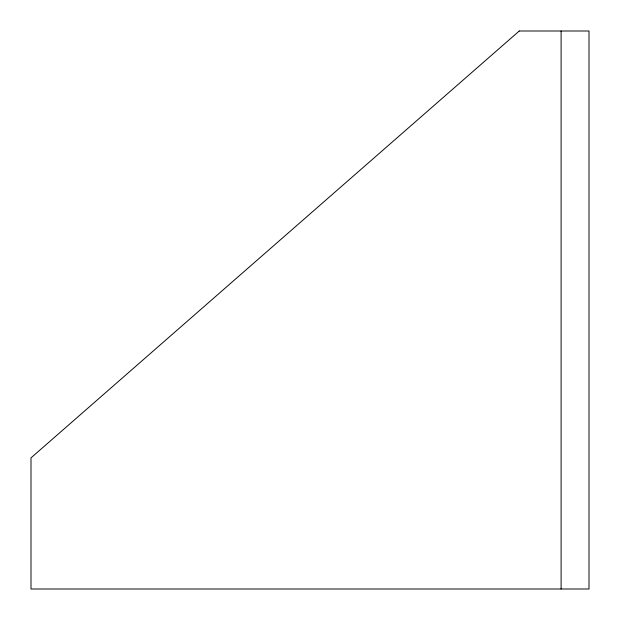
<?xml version="1.0" encoding="UTF-8"?>
<svg xmlns="http://www.w3.org/2000/svg" width="620" height="620" viewBox="0 0 620 620"><rect width="100%" height="100%" fill="white"/><g stroke="black" fill="none" stroke-linecap="round" stroke-linejoin="round"><path stroke-width="0.93" d="M561.1 31L561.1 589M519.25 31L31 457.87L31 589L589 589L589 31L519.25 31"/></g></svg>
